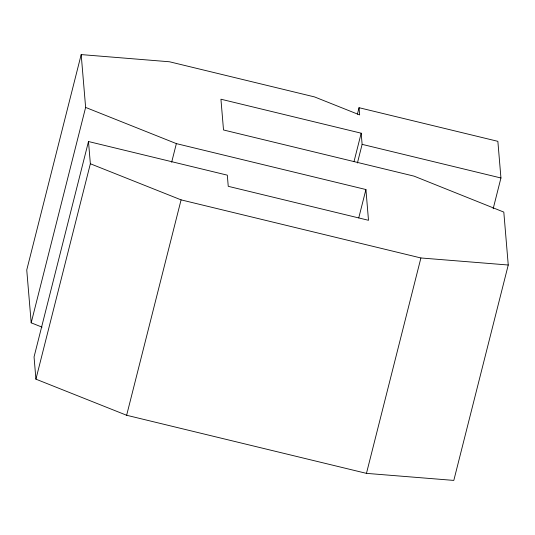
<?xml version="1.0" encoding="UTF-8"?>
<svg xmlns="http://www.w3.org/2000/svg" width="535" height="535" viewBox="0 0 535 535"><rect width="100%" height="100%" fill="white"/><g stroke="black" fill="none" stroke-linecap="round" stroke-linejoin="round"><path stroke-width="0.8" d="M493.163 208.757L500.941 177.988L497.864 141.334L359.045 107.702L359.654 114.911L314.526 96.915L169.488 61.772L81.193 54.59L26.75 269.988L31.184 322.819L42.044 327.146M31.184 322.819L85.627 107.421L81.193 54.59M85.627 107.421L176.363 143.614L365.92 189.537L368.501 220.3L228.251 186.32L227.308 175.159L88.489 141.528L34.053 356.925L35.919 379.161L126.641 415.267L366.462 473.368L453.807 480.41L508.25 265.012L503.809 212.094L414.03 176.135L223.516 129.978L220.935 99.209L361.185 133.195L362.121 144.356L357.42 162.981M35.919 379.161L90.361 163.763L88.489 141.528M171.655 162.239L176.363 143.614M126.641 415.267L181.084 199.869L90.361 163.763M357.407 114.176L359.045 107.702M354.023 161.537L361.185 133.195M358.758 217.879L365.92 189.537M366.462 473.368L420.905 257.97L508.25 265.012M362.121 144.356L500.941 177.988M181.084 199.869L420.905 257.97"/></g></svg>
